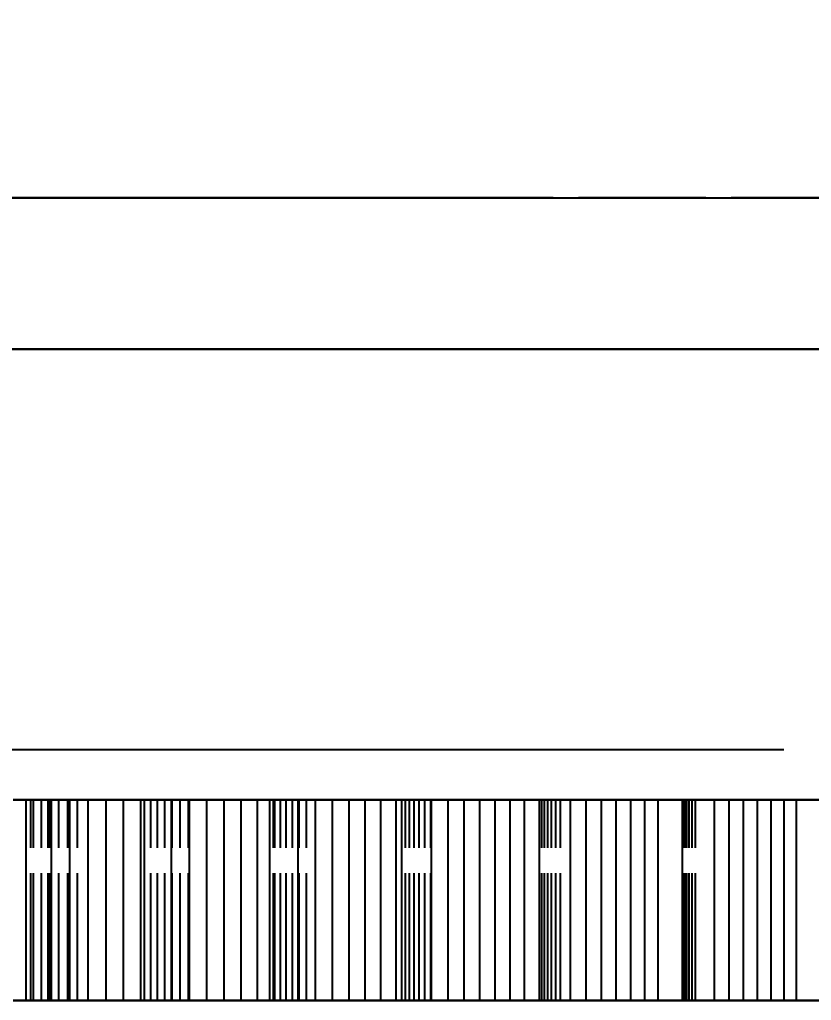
# Model space of a CAD drawing. Header units: millimetres. Extents: x -13 to 276, y -50 to 157.
# Drawn here: x 8.38 to 16.28, y 91 to 100.79 of the extents above; entities that cross this region are included whole.
import ezdxf

# ---------------------------------------------------------------- set-up
doc = ezdxf.new("R2010")
doc.units = ezdxf.units.MM
doc.linetypes.add('DASHED', pattern=[1.524, 1.27, -0.254])
for name, color, linetype in [('DIMS', 3, 'CONTINUOUS'), ('HIDDEN', 8, 'DASHED'), ('VISIBLE', 7, 'CONTINUOUS')]:
    doc.layers.add(name, color=color, linetype=linetype)
doc.styles.add('OpenSansCondensed-Light', font='OpenSansCondensed-Light.ttf')
doc.dimstyles.new('EZDXF', dxfattribs={"dimtxt": 0.25, "dimasz": 0.175, "dimexe": 0.375, "dimexo": 0.125, "dimgap": 0.1, "dimtad": 1, "dimlfac": 100, "dimzin": 12, "dimdsep": 46, "dimtxsty": 'OpenSansCondensed-Light', "dimblk": 'ARCHTICK', "dimcen": 2.5, "dimazin": 3, "dimtfac": 0.5, "dimtmove": 2, "dimatfit": 3})

# ---------------------------------------------------------------- blocks, each defined once
blk = doc.blocks.new('_ARCHTICK')
at = {"color": 0, "linetype": 'BYBLOCK', "const_width": 0.15}
blk.add_lwpolyline([(-0.5, -0.5), (0.5, 0.5)], dxfattribs=at)

msp = doc.modelspace()

# ---------------------------------------------------------------- linework, layer by layer
at = {"layer": 'HIDDEN'}
for points in [[(48.75, 99.01), (1.75, 99.01)], [(48.75, 97.5), (1.75, 97.5)], [(8.31169, 93), (8.4887, 93)], [(8.43951, 93), (8.69215, 93)], [(8.51566, 93), (8.43951, 93)], [(8.43951, 93), (8.51566, 93)], [(8.4887, 93), (8.43951, 93)], [(8.43951, 91), (8.43951, 93)], [(8.4887, 93), (8.66169, 93)], [(8.66169, 93), (8.4887, 93)], [(8.4887, 91), (8.4887, 93)], [(8.4887, 91), (8.4887, 93)], [(8.59543, 93), (8.51566, 93)], [(8.51566, 93), (8.59543, 93)], [(8.51566, 91), (8.51566, 93)], [(8.51566, 91), (8.51566, 93)], [(8.67894, 93), (8.59543, 93)], [(8.59543, 93), (8.67894, 93)], [(8.59543, 91), (8.59543, 93)], [(8.59543, 91), (8.59543, 93)], [(8.66169, 93), (8.95351, 93)], [(8.95351, 93), (8.66169, 93)], [(8.66169, 91), (8.66169, 93)], [(8.66169, 91), (8.66169, 93)], [(8.76632, 93), (8.67894, 93)], [(8.67894, 93), (8.76632, 93)], [(8.67894, 91), (8.67894, 93)], [(8.67894, 91), (8.67894, 93)], [(8.69215, 93), (8.87765, 93)], [(8.69215, 91), (8.69215, 93)], [(8.85776, 93), (8.76632, 93)], [(8.76632, 93), (8.85776, 93)], [(8.76632, 91), (8.76632, 93)], [(8.76632, 91), (8.76632, 93)], [(8.95351, 93), (8.85776, 93)], [(8.85776, 93), (8.95351, 93)], [(8.85776, 91), (8.85776, 93)], [(8.85776, 91), (8.85776, 93)], [(8.87765, 93), (9.0598, 93)], [(8.87765, 91), (8.87765, 93)], [(8.95351, 91), (8.95351, 93)], [(8.95351, 91), (8.95351, 93)], [(9.0598, 93), (9.23841, 93)], [(9.0598, 91), (9.0598, 93)], [(9.23841, 93), (9.41329, 93)], [(9.23841, 91), (9.23841, 93)], [(9.41329, 93), (9.58419, 93)], [(9.41329, 91), (9.41329, 93)], [(9.58419, 93), (9.75078, 93)], [(9.58419, 91), (9.58419, 93)], [(9.62115, 93), (9.88955, 93)], [(9.68456, 93), (9.62115, 93)], [(9.62115, 93), (9.68456, 93)], [(9.75078, 93), (9.62115, 93)], [(9.62115, 91), (9.62115, 93)], [(9.7518, 93), (9.68456, 93)], [(9.68456, 93), (9.7518, 93)], [(9.68456, 91), (9.68456, 93)], [(9.68456, 91), (9.68456, 93)], [(9.75078, 93), (10.06211, 93)], [(10.06211, 93), (9.75078, 93)], [(9.75078, 91), (9.75078, 93)], [(9.75078, 91), (9.75078, 93)], [(9.823, 93), (9.7518, 93)], [(9.7518, 93), (9.823, 93)], [(9.7518, 91), (9.7518, 93)], [(9.7518, 91), (9.7518, 93)], [(9.8983, 93), (9.823, 93)], [(9.823, 93), (9.8983, 93)], [(9.823, 91), (9.823, 93)], [(9.823, 91), (9.823, 93)], [(9.88955, 93), (10.06913, 93)], [(9.88955, 91), (9.88955, 93)], [(9.97791, 93), (9.8983, 93)], [(9.8983, 93), (9.97791, 93)], [(9.8983, 91), (9.8983, 93)], [(9.8983, 91), (9.8983, 93)], [(10.06211, 93), (9.97791, 93)], [(9.97791, 93), (10.06211, 93)], [(9.97791, 91), (9.97791, 93)], [(9.97791, 91), (9.97791, 93)], [(10.06211, 91), (10.06211, 93)], [(10.06211, 91), (10.06211, 93)], [(10.06913, 93), (10.24513, 93)], [(10.06913, 91), (10.06913, 93)], [(10.24513, 93), (10.41737, 93)], [(10.24513, 91), (10.24513, 93)], [(10.41737, 93), (10.58563, 93)], [(10.41737, 91), (10.41737, 93)], [(10.58563, 93), (10.74965, 93)], [(10.58563, 91), (10.58563, 93)], [(10.74965, 93), (10.9091, 93)], [(10.74965, 91), (10.74965, 93)], [(10.87259, 93), (11.15555, 93)], [(10.92298, 93), (10.87259, 93)], [(10.87259, 93), (10.92298, 93)], [(10.9091, 93), (10.87259, 93)], [(10.87259, 91), (10.87259, 93)], [(10.9091, 93), (11.23854, 93)], [(11.23854, 93), (10.9091, 93)], [(10.9091, 91), (10.9091, 93)], [(10.9091, 91), (10.9091, 93)], [(10.9774, 93), (10.92298, 93)], [(10.92298, 93), (10.9774, 93)], [(10.92298, 91), (10.92298, 93)], [(10.92298, 91), (10.92298, 93)], [(11.03596, 93), (10.9774, 93)], [(10.9774, 93), (11.03596, 93)], [(10.9774, 91), (10.9774, 93)], [(10.9774, 91), (10.9774, 93)], [(11.09885, 93), (11.03596, 93)], [(11.03596, 93), (11.09885, 93)], [(11.03596, 91), (11.03596, 93)], [(11.03596, 91), (11.03596, 93)], [(11.16628, 93), (11.09885, 93)], [(11.09885, 93), (11.16628, 93)], [(11.09885, 91), (11.09885, 93)], [(11.09885, 91), (11.09885, 93)], [(11.15555, 93), (11.32841, 93)], [(11.15555, 91), (11.15555, 93)], [(11.23854, 93), (11.16628, 93)], [(11.16628, 93), (11.23854, 93)], [(11.16628, 91), (11.16628, 93)], [(11.16628, 91), (11.16628, 93)], [(11.23854, 91), (11.23854, 93)], [(11.23854, 91), (11.23854, 93)], [(11.32841, 93), (11.49748, 93)], [(11.32841, 91), (11.32841, 93)], [(11.49748, 93), (11.66257, 93)], [(11.49748, 91), (11.49748, 93)], [(11.66257, 93), (11.82346, 93)], [(11.66257, 91), (11.66257, 93)], [(11.82346, 93), (11.97987, 93)], [(11.82346, 91), (11.82346, 93)], [(11.97987, 93), (12.13147, 93)], [(11.97987, 91), (11.97987, 93)], [(12.13147, 93), (12.47754, 93)], [(12.13147, 91), (12.13147, 93)], [(12.18824, 93), (12.48449, 93)], [(12.22539, 93), (12.18824, 93)], [(12.18824, 93), (12.22539, 93)], [(12.47754, 93), (12.18824, 93)], [(12.18824, 91), (12.18824, 93)], [(12.26673, 93), (12.22539, 93)], [(12.22539, 93), (12.26673, 93)], [(12.22539, 91), (12.22539, 93)], [(12.22539, 91), (12.22539, 93)], [(12.31241, 93), (12.26673, 93)], [(12.26673, 93), (12.31241, 93)], [(12.26673, 91), (12.26673, 93)], [(12.26673, 91), (12.26673, 93)], [(12.36261, 93), (12.31241, 93)], [(12.31241, 93), (12.36261, 93)], [(12.31241, 91), (12.31241, 93)], [(12.31241, 91), (12.31241, 93)], [(12.41755, 93), (12.36261, 93)], [(12.36261, 93), (12.41755, 93)], [(12.36261, 91), (12.36261, 93)], [(12.36261, 91), (12.36261, 93)], [(12.47754, 93), (12.41755, 93)], [(12.41755, 93), (12.47754, 93)], [(12.41755, 91), (12.41755, 93)], [(12.41755, 91), (12.41755, 93)], [(12.47754, 91), (12.47754, 93)], [(12.47754, 91), (12.47754, 93)], [(12.48449, 93), (12.64987, 93)], [(12.48449, 91), (12.48449, 93)], [(12.64987, 93), (12.81125, 93)], [(12.64987, 91), (12.64987, 93)], [(12.81125, 93), (12.96845, 93)], [(12.81125, 91), (12.81125, 93)], [(12.96845, 93), (13.12125, 93)], [(12.96845, 91), (12.96845, 93)], [(13.12125, 93), (13.26936, 93)], [(13.12125, 91), (13.12125, 93)], [(13.26936, 93), (13.41242, 93)], [(13.26936, 91), (13.26936, 93)], [(13.41242, 93), (13.7736, 93)], [(13.41242, 91), (13.41242, 93)], [(13.56224, 93), (13.87046, 93)], [(13.58597, 93), (13.56224, 93)], [(13.56224, 93), (13.58597, 93)], [(13.7736, 93), (13.56224, 93)], [(13.56224, 91), (13.56224, 93)], [(13.61406, 93), (13.58597, 93)], [(13.58597, 93), (13.61406, 93)], [(13.58597, 91), (13.58597, 93)], [(13.58597, 91), (13.58597, 93)], [(13.64664, 93), (13.61406, 93)], [(13.61406, 93), (13.64664, 93)], [(13.61406, 91), (13.61406, 93)], [(13.61406, 91), (13.61406, 93)], [(13.68392, 93), (13.64664, 93)], [(13.64664, 93), (13.68392, 93)], [(13.64664, 91), (13.64664, 93)], [(13.64664, 91), (13.64664, 93)], [(13.72613, 93), (13.68392, 93)], [(13.68392, 93), (13.72613, 93)], [(13.68392, 91), (13.68392, 93)], [(13.68392, 91), (13.68392, 93)], [(13.7736, 93), (13.72613, 93)], [(13.72613, 93), (13.7736, 93)], [(13.72613, 91), (13.72613, 93)], [(13.72613, 91), (13.72613, 93)], [(13.7736, 91), (13.7736, 93)], [(13.7736, 91), (13.7736, 93)], [(13.87046, 93), (14.0276, 93)], [(13.87046, 91), (13.87046, 93)], [(14.0276, 93), (14.18058, 93)], [(14.0276, 91), (14.0276, 93)], [(14.18058, 93), (14.32919, 93)], [(14.18058, 91), (14.18058, 93)], [(14.32919, 93), (14.47322, 93)], [(14.32919, 91), (14.32919, 93)], [(14.47322, 93), (14.61236, 93)], [(14.47322, 91), (14.47322, 93)], [(14.61236, 93), (14.74625, 93)], [(14.61236, 91), (14.61236, 93)], [(14.74625, 93), (15.12091, 93)], [(14.74625, 91), (14.74625, 93)], [(14.98843, 93), (15.30724, 93)], [(14.99865, 93), (14.98843, 93)], [(14.98843, 93), (14.99865, 93)], [(15.12091, 93), (14.98843, 93)], [(14.98843, 91), (14.98843, 93)], [(15.01335, 93), (14.99865, 93)], [(14.99865, 93), (15.01335, 93)], [(14.99865, 91), (14.99865, 93)], [(14.99865, 91), (14.99865, 93)], [(15.0327, 93), (15.01335, 93)], [(15.01335, 93), (15.0327, 93)], [(15.01335, 91), (15.01335, 93)], [(15.01335, 91), (15.01335, 93)], [(15.05689, 93), (15.0327, 93)], [(15.0327, 93), (15.05689, 93)], [(15.0327, 91), (15.0327, 93)], [(15.0327, 91), (15.0327, 93)], [(15.08618, 93), (15.05689, 93)], [(15.05689, 93), (15.08618, 93)], [(15.05689, 91), (15.05689, 93)], [(15.05689, 91), (15.05689, 93)], [(15.12091, 93), (15.08618, 93)], [(15.08618, 93), (15.12091, 93)], [(15.08618, 91), (15.08618, 93)], [(15.08618, 91), (15.08618, 93)], [(15.12091, 91), (15.12091, 93)], [(15.12091, 91), (15.12091, 93)], [(15.30724, 93), (15.45545, 93)], [(15.30724, 91), (15.30724, 93)], [(15.45545, 93), (15.59934, 93)], [(15.45545, 91), (15.45545, 93)], [(15.59934, 93), (15.73871, 93)], [(15.59934, 91), (15.59934, 93)], [(15.73871, 93), (15.87331, 93)], [(15.73871, 91), (15.73871, 93)], [(15.87331, 93), (16.00287, 93)], [(15.87331, 91), (15.87331, 93)], [(16.00287, 93), (16.12699, 93)], [(16.00287, 91), (16.00287, 93)], [(16.12699, 93), (16.51345, 93)], [(16.12699, 91), (16.12699, 93)], [(8.31169, 91), (8.4887, 91)], [(8.43951, 91), (8.69215, 91)], [(8.51566, 91), (8.43951, 91)], [(8.43951, 91), (8.51566, 91)], [(8.4887, 91), (8.43951, 91)], [(8.4887, 91), (8.66169, 91)], [(8.66169, 91), (8.4887, 91)], [(8.59543, 91), (8.51566, 91)], [(8.51566, 91), (8.59543, 91)], [(8.67894, 91), (8.59543, 91)], [(8.59543, 91), (8.67894, 91)], [(8.66169, 91), (8.95351, 91)], [(8.95351, 91), (8.66169, 91)], [(8.76632, 91), (8.67894, 91)], [(8.67894, 91), (8.76632, 91)], [(8.69215, 91), (8.87765, 91)], [(8.85776, 91), (8.76632, 91)], [(8.76632, 91), (8.85776, 91)], [(8.95351, 91), (8.85776, 91)], [(8.85776, 91), (8.95351, 91)], [(8.87765, 91), (9.0598, 91)], [(9.0598, 91), (9.23841, 91)], [(9.23841, 91), (9.41329, 91)], [(9.41329, 91), (9.58419, 91)], [(9.58419, 91), (9.75078, 91)], [(9.62115, 91), (9.88955, 91)], [(9.68456, 91), (9.62115, 91)], [(9.62115, 91), (9.68456, 91)], [(9.75078, 91), (9.62115, 91)], [(9.7518, 91), (9.68456, 91)], [(9.68456, 91), (9.7518, 91)], [(9.75078, 91), (10.06211, 91)], [(10.06211, 91), (9.75078, 91)], [(9.823, 91), (9.7518, 91)], [(9.7518, 91), (9.823, 91)], [(9.8983, 91), (9.823, 91)], [(9.823, 91), (9.8983, 91)], [(9.88955, 91), (10.06913, 91)], [(9.97791, 91), (9.8983, 91)], [(9.8983, 91), (9.97791, 91)], [(10.06211, 91), (9.97791, 91)], [(9.97791, 91), (10.06211, 91)], [(10.06913, 91), (10.24513, 91)], [(10.24513, 91), (10.41737, 91)], [(10.41737, 91), (10.58563, 91)], [(10.58563, 91), (10.74965, 91)], [(10.74965, 91), (10.9091, 91)], [(10.87259, 91), (11.15555, 91)], [(10.92298, 91), (10.87259, 91)], [(10.87259, 91), (10.92298, 91)], [(10.9091, 91), (10.87259, 91)], [(10.9091, 91), (11.23854, 91)], [(11.23854, 91), (10.9091, 91)], [(10.9774, 91), (10.92298, 91)], [(10.92298, 91), (10.9774, 91)], [(11.03596, 91), (10.9774, 91)], [(10.9774, 91), (11.03596, 91)], [(11.09885, 91), (11.03596, 91)], [(11.03596, 91), (11.09885, 91)], [(11.16628, 91), (11.09885, 91)], [(11.09885, 91), (11.16628, 91)], [(11.15555, 91), (11.32841, 91)], [(11.23854, 91), (11.16628, 91)], [(11.16628, 91), (11.23854, 91)], [(11.32841, 91), (11.49748, 91)], [(11.49748, 91), (11.66257, 91)], [(11.66257, 91), (11.82346, 91)], [(11.82346, 91), (11.97987, 91)], [(11.97987, 91), (12.13147, 91)], [(12.13147, 91), (12.47754, 91)], [(12.18824, 91), (12.48449, 91)], [(12.22539, 91), (12.18824, 91)], [(12.18824, 91), (12.22539, 91)], [(12.47754, 91), (12.18824, 91)], [(12.26673, 91), (12.22539, 91)], [(12.22539, 91), (12.26673, 91)], [(12.31241, 91), (12.26673, 91)], [(12.26673, 91), (12.31241, 91)], [(12.36261, 91), (12.31241, 91)], [(12.31241, 91), (12.36261, 91)], [(12.41755, 91), (12.36261, 91)], [(12.36261, 91), (12.41755, 91)], [(12.47754, 91), (12.41755, 91)], [(12.41755, 91), (12.47754, 91)], [(12.48449, 91), (12.64987, 91)], [(12.64987, 91), (12.81125, 91)], [(12.81125, 91), (12.96845, 91)], [(12.96845, 91), (13.12125, 91)], [(13.12125, 91), (13.26936, 91)], [(13.26936, 91), (13.41242, 91)], [(13.41242, 91), (13.7736, 91)], [(13.56224, 91), (13.87046, 91)], [(13.58597, 91), (13.56224, 91)], [(13.56224, 91), (13.58597, 91)], [(13.7736, 91), (13.56224, 91)], [(13.61406, 91), (13.58597, 91)], [(13.58597, 91), (13.61406, 91)], [(13.64664, 91), (13.61406, 91)], [(13.61406, 91), (13.64664, 91)], [(13.68392, 91), (13.64664, 91)], [(13.64664, 91), (13.68392, 91)], [(13.72613, 91), (13.68392, 91)], [(13.68392, 91), (13.72613, 91)], [(13.7736, 91), (13.72613, 91)], [(13.72613, 91), (13.7736, 91)], [(13.87046, 91), (14.0276, 91)], [(14.0276, 91), (14.18058, 91)], [(14.18058, 91), (14.32919, 91)], [(14.32919, 91), (14.47322, 91)], [(14.47322, 91), (14.61236, 91)], [(14.61236, 91), (14.74625, 91)], [(14.74625, 91), (15.12091, 91)], [(14.98843, 91), (15.30724, 91)], [(14.99865, 91), (14.98843, 91)], [(14.98843, 91), (14.99865, 91)], [(15.12091, 91), (14.98843, 91)], [(15.01335, 91), (14.99865, 91)], [(14.99865, 91), (15.01335, 91)], [(15.0327, 91), (15.01335, 91)], [(15.01335, 91), (15.0327, 91)], [(15.05689, 91), (15.0327, 91)], [(15.0327, 91), (15.05689, 91)], [(15.08618, 91), (15.05689, 91)], [(15.05689, 91), (15.08618, 91)], [(15.12091, 91), (15.08618, 91)], [(15.08618, 91), (15.12091, 91)], [(15.30724, 91), (15.45545, 91)], [(15.45545, 91), (15.59934, 91)], [(15.59934, 91), (15.73871, 91)], [(15.73871, 91), (15.87331, 91)], [(15.87331, 91), (16.00287, 91)], [(16.00287, 91), (16.12699, 91)], [(16.12699, 91), (16.51345, 91)]]:
    msp.add_lwpolyline(points, dxfattribs=at)
at = {"layer": 'VISIBLE'}
for points in [[(1.75, 99.01), (48.75, 99.01)], [(1.75, 97.5), (48.75, 97.5)], [(8.43951, 93), (8.31169, 93)], [(8.69215, 93), (8.43951, 93)], [(8.43951, 91), (8.43951, 93)], [(8.87765, 93), (8.69215, 93)], [(8.69215, 91), (8.69215, 93)], [(9.0598, 93), (8.87765, 93)], [(8.87765, 91), (8.87765, 93)], [(9.23841, 93), (9.0598, 93)], [(9.0598, 91), (9.0598, 93)], [(9.41329, 93), (9.23841, 93)], [(9.23841, 91), (9.23841, 93)], [(9.58419, 93), (9.41329, 93)], [(9.41329, 91), (9.41329, 93)], [(9.62115, 93), (9.58419, 93)], [(9.58419, 91), (9.58419, 93)], [(9.88955, 93), (9.62115, 93)], [(9.62115, 91), (9.62115, 93)], [(10.06913, 93), (9.88955, 93)], [(9.88955, 91), (9.88955, 93)], [(10.24513, 93), (10.06913, 93)], [(10.06913, 91), (10.06913, 93)], [(10.41737, 93), (10.24513, 93)], [(10.24513, 91), (10.24513, 93)], [(10.58563, 93), (10.41737, 93)], [(10.41737, 91), (10.41737, 93)], [(10.74965, 93), (10.58563, 93)], [(10.58563, 91), (10.58563, 93)], [(10.87259, 93), (10.74965, 93)], [(10.74965, 91), (10.74965, 93)], [(11.15555, 93), (10.87259, 93)], [(10.87259, 91), (10.87259, 93)], [(11.32841, 93), (11.15555, 93)], [(11.15555, 91), (11.15555, 93)], [(11.49748, 93), (11.32841, 93)], [(11.32841, 91), (11.32841, 93)], [(11.66257, 93), (11.49748, 93)], [(11.49748, 91), (11.49748, 93)], [(11.82346, 93), (11.66257, 93)], [(11.66257, 91), (11.66257, 93)], [(11.97987, 93), (11.82346, 93)], [(11.82346, 91), (11.82346, 93)], [(12.13147, 93), (11.97987, 93)], [(11.97987, 91), (11.97987, 93)], [(12.18824, 93), (12.13147, 93)], [(12.13147, 91), (12.13147, 93)], [(12.48449, 93), (12.18824, 93)], [(12.18824, 91), (12.18824, 93)], [(12.64987, 93), (12.48449, 93)], [(12.48449, 91), (12.48449, 93)], [(12.81125, 93), (12.64987, 93)], [(12.64987, 91), (12.64987, 93)], [(12.96845, 93), (12.81125, 93)], [(12.81125, 91), (12.81125, 93)], [(13.12125, 93), (12.96845, 93)], [(12.96845, 91), (12.96845, 93)], [(13.26936, 93), (13.12125, 93)], [(13.12125, 91), (13.12125, 93)], [(13.41242, 93), (13.26936, 93)], [(13.26936, 91), (13.26936, 93)], [(13.56224, 93), (13.41242, 93)], [(13.41242, 91), (13.41242, 93)], [(13.87046, 93), (13.56224, 93)], [(13.56224, 91), (13.56224, 93)], [(14.0276, 93), (13.87046, 93)], [(13.87046, 91), (13.87046, 93)], [(14.18058, 93), (14.0276, 93)], [(14.0276, 91), (14.0276, 93)], [(14.32919, 93), (14.18058, 93)], [(14.18058, 91), (14.18058, 93)], [(14.47322, 93), (14.32919, 93)], [(14.32919, 91), (14.32919, 93)], [(14.61236, 93), (14.47322, 93)], [(14.47322, 91), (14.47322, 93)], [(14.74625, 93), (14.61236, 93)], [(14.61236, 91), (14.61236, 93)], [(14.98843, 93), (14.74625, 93)], [(14.74625, 91), (14.74625, 93)], [(15.30724, 93), (14.98843, 93)], [(14.98843, 91), (14.98843, 93)], [(15.45545, 93), (15.30724, 93)], [(15.30724, 91), (15.30724, 93)], [(15.59934, 93), (15.45545, 93)], [(15.45545, 91), (15.45545, 93)], [(15.73871, 93), (15.59934, 93)], [(15.59934, 91), (15.59934, 93)], [(15.87331, 93), (15.73871, 93)], [(15.73871, 91), (15.73871, 93)], [(16.00287, 93), (15.87331, 93)], [(15.87331, 91), (15.87331, 93)], [(16.12699, 93), (16.00287, 93)], [(16.00287, 91), (16.00287, 93)], [(16.45711, 93), (16.12699, 93)], [(16.12699, 91), (16.12699, 93)], [(8.43951, 91), (8.31169, 91)], [(8.69215, 91), (8.43951, 91)], [(8.87765, 91), (8.69215, 91)], [(9.0598, 91), (8.87765, 91)], [(9.23841, 91), (9.0598, 91)], [(9.41329, 91), (9.23841, 91)], [(9.58419, 91), (9.41329, 91)], [(9.62115, 91), (9.58419, 91)], [(9.88955, 91), (9.62115, 91)], [(10.06913, 91), (9.88955, 91)], [(10.24513, 91), (10.06913, 91)], [(10.41737, 91), (10.24513, 91)], [(10.58563, 91), (10.41737, 91)], [(10.74965, 91), (10.58563, 91)], [(10.87259, 91), (10.74965, 91)], [(11.15555, 91), (10.87259, 91)], [(11.32841, 91), (11.15555, 91)], [(11.49748, 91), (11.32841, 91)], [(11.66257, 91), (11.49748, 91)], [(11.82346, 91), (11.66257, 91)], [(11.97987, 91), (11.82346, 91)], [(12.13147, 91), (11.97987, 91)], [(12.18824, 91), (12.13147, 91)], [(12.48449, 91), (12.18824, 91)], [(12.64987, 91), (12.48449, 91)], [(12.81125, 91), (12.64987, 91)], [(12.96845, 91), (12.81125, 91)], [(13.12125, 91), (12.96845, 91)], [(13.26936, 91), (13.12125, 91)], [(13.41242, 91), (13.26936, 91)], [(13.56224, 91), (13.41242, 91)], [(13.87046, 91), (13.56224, 91)], [(14.0276, 91), (13.87046, 91)], [(14.18058, 91), (14.0276, 91)], [(14.32919, 91), (14.18058, 91)], [(14.47322, 91), (14.32919, 91)], [(14.61236, 91), (14.47322, 91)], [(14.74625, 91), (14.61236, 91)], [(14.98843, 91), (14.74625, 91)], [(15.30724, 91), (14.98843, 91)], [(15.45545, 91), (15.30724, 91)], [(15.59934, 91), (15.45545, 91)], [(15.73871, 91), (15.59934, 91)], [(15.87331, 91), (15.73871, 91)], [(16.00287, 91), (15.87331, 91)], [(16.12699, 91), (16.00287, 91)], [(16.45711, 91), (16.12699, 91)]]:
    msp.add_lwpolyline(points, dxfattribs=at)

# ---------------------------------------------------------------- dimensions: what is measured, and where the dimension line sits
at = {"layer": 'DIMS'}
for base, p1, p2 in [((-11.25, 99.01), (14.09, 99.01), (14.09, 156.01)), ((-3.25, 93.5), (16.5, 93.5), (16.5, 97.5))]:
    msp.add_linear_dim(base=base, p1=p1, p2=p2, angle=90, dimstyle='EZDXF', override={"dimtxt": 1.6, "dimasz": 1, "dimexe": 0.6, "dimexo": 0.5, "dimdec": 2}, dxfattribs=at).render()

doc.saveas('drawing.dxf')
